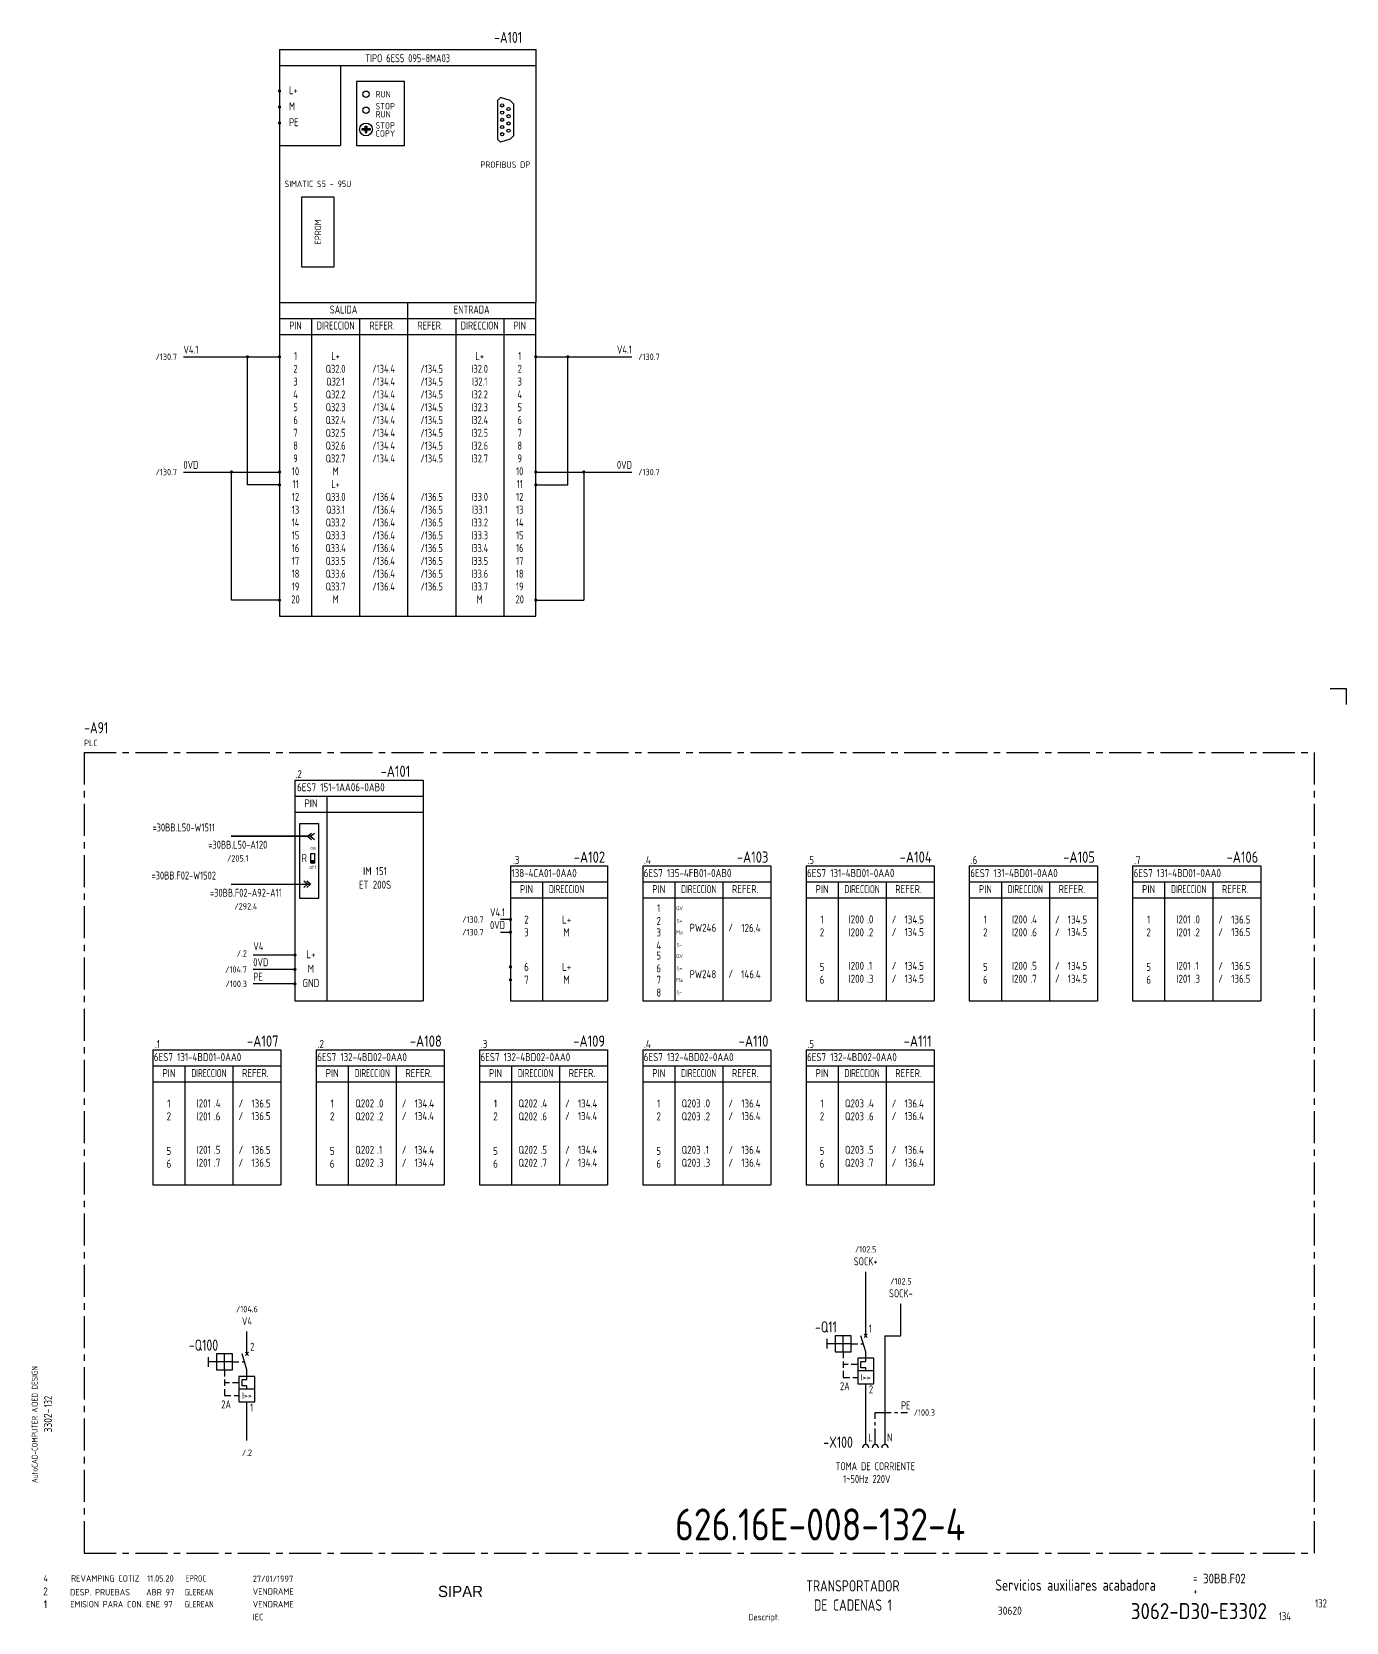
# Model space of a CAD drawing. Extents: x 10 to 893, y 5 to 502.
# Drawn here: x 482.6 to 893, y 5.4 to 502.1 of the extents above; entities that cross this region are included whole.
import ezdxf
from ezdxf.enums import TextEntityAlignment as Align

# ---------------------------------------------------------------- set-up
doc = ezdxf.new("R2010")
doc.units = 0
doc.header["$LTSCALE"] = 8
doc.header["$MEASUREMENT"] = 0
for name, pattern in [('CENTER', [2, 1.25, -0.25, 0.25, -0.25]), ('CENTER12', [1, 0.625, -0.125, 0.125, -0.125]), ('HIDDEN', [0.375, 0.25, -0.125])]:
    doc.linetypes.add(name, pattern=pattern)
doc.layers.get('0').update_dxf_attribs({"linetype": 'CONTINUOUS'})
doc.layers.add('CART', color=7, linetype='CONTINUOUS')
doc.styles.add('DIN', font='DIN', dxfattribs={"width": 0.85})
doc.styles.add('UNIV', font='UNIV')

# ---------------------------------------------------------------- blocks, each defined once
blk = doc.blocks.new('WB-FG100')
at = {"layer": 'CART', "color": 1}
for p, q in [((415, 297), (420, 297)), ((420, 297), (420, 292))]:
    blk.add_line(p, q, dxfattribs=at)
at = {"layer": 'CART', "color": 1, "style": 'DIN', "width": 0.8}
blk.add_text('AutoCAD-COMPUTER AIDED DESIGN', height=1.8, rotation=90, dxfattribs=at).set_placement((11.47, 48.84))
at = {"layer": 'CART', "color": 3, "style": 'DIN', "width": 0.8}
for s, p in [('=', (372.24, 17.91)), ('+', (372.24, 13.87))]:
    blk.add_text(s, height=2.5, dxfattribs=at).set_placement(p)
at = {"layer": 'CART', "color": 7, "style": 'DIN', "width": 0.9}
blk.add_attdef('FILE', text='', height=2.5, rotation=90, dxfattribs=at).set_placement((15.95, 68.38), align=Align.CENTER)
for tag, p in [('MOD-3', (13.92, 19)), ('MOD-2', (13.92, 15)), ('MOD-1', (13.92, 11)), ('NR.COMMESSA', (315, 9))]:
    blk.add_attdef(tag, text='', height=2.5, dxfattribs=at).set_placement(p, align=Align.MIDDLE)
at = {"layer": 'CART', "color": 7, "style": 'DIN'}
for tag, width, p in [('REV-3', 0.9, (21.66, 19)), ('DATA-3', 0.9, (45.37, 19)), ('NOME-3', 0.9, (57.37, 19)), ('REV-2', 0.9, (21.66, 15)), ('DATA-2', 0.9, (45.37, 15)), ('NOME-2', 0.9, (57.37, 15)), ('REV-1', 0.9, (21.66, 11)), ('DATA-1', 0.9, (45.37, 11)), ('NOME-1', 0.7, (57.37, 11))]:
    blk.add_attdef(tag, text='', height=2, dxfattribs=dict(at, width=width)).set_placement(p, align=Align.MIDDLE_LEFT)
at = {"layer": 'CART', "color": 7, "style": 'DIN', "width": 0.9}
for tag, p, height in [('DATA', (78.64, 17.94), 2), ('ESECUTORE', (78.64, 13.97), 2), ('CONTROLLORE', (78.64, 9.99), 2), ('NORMA', (78.64, 6.01), 2), ('SEGUE', (398.93, 5.65), 2.8)]:
    blk.add_attdef(tag, p, '', height=height, dxfattribs=at)
at = {"layer": 'CART', "color": 2, "style": 'DIN', "width": 0.9}
for tag, p in [('TITOLO-1/3', (266.5, 18.23)), ('TITOLO-2/3', (266.5, 13.18)), ('TITOLO-1/2', (266.5, 15.73)), ('TITOLO-2/2', (266.5, 10.68)), ('TITOLO-3/3', (266.5, 8.13))]:
    blk.add_attdef(tag, text='', height=3.5, dxfattribs=at).set_placement(p, align=Align.MIDDLE)
at = {"layer": 'CART', "color": 3, "style": 'DIN', "width": 0.9}
blk.add_attdef('ASSIEME', text='', height=3.5, dxfattribs=at).set_placement((334, 17), align=Align.MIDDLE)
at = {"layer": 'CART', "color": 3, "style": 'DIN', "width": 0.85}
for tag, p in [('=', (375.33, 16.63)), ('+', (375.33, 12.76))]:
    blk.add_attdef(tag, text='', height=3, dxfattribs=at).set_placement(p, align=Align.BOTTOM_LEFT)
at = {"layer": 'CART', "color": 2, "style": 'DIN', "width": 0.9}
blk.add_attdef('DISEGNO', text='', height=5, dxfattribs=at).set_placement((395.27, 6.35), align=Align.RIGHT)
at = {"layer": 'CART', "color": 3, "style": 'DIN', "width": 0.9}
blk.add_attdef('FOGLIO', text='', height=2.8, dxfattribs=at).set_placement((414.2, 9.56), align=Align.RIGHT)
at = {"layer": 'CART', "color": 1, "style": 'DIN', "width": 0.9}
blk.add_attdef('TIPOLOGIA', (233.37, 6), '', height=2, dxfattribs=at)

msp = doc.modelspace()

# ---------------------------------------------------------------- hatches: boundary and pattern name
at = {"linetype": 'Continuous'}
h = msp.add_hatch(dxfattribs=at)
h.set_pattern_fill('ANSI31', color=256)
h.set_pattern_definition([(45, (436.37727, 26.81827), (-0.08838835, 0.08838835), [])])
h.paths.add_polyline_path([(569.75, 243.24), (569.75, 242.44), (570.84, 242.44), (570.84, 243.24)])

# ---------------------------------------------------------------- linework, layer by layer
at = {"color": 3}
for p, q in [((559.95, 496.61), (639.95, 496.61)), ((559.95, 496.61), (559.95, 417.61)), ((639.95, 496.61), (639.95, 417.61)), ((559.95, 491.61), (639.95, 491.61)), ((578.95, 491.61), (578.95, 466.61)), ((559.95, 466.61), (578.95, 466.61)), ((559.95, 417.61), (559.95, 319.61)), ((559.95, 417.61), (639.95, 417.61)), ((599.95, 417.61), (599.95, 319.61)), ((639.95, 319.61), (639.95, 417.61)), ((559.95, 412.61), (639.95, 412.61)), ((569.95, 412.61), (569.95, 319.61)), ((584.95, 412.61), (584.95, 319.61)), ((614.95, 412.61), (614.95, 319.61)), ((629.95, 412.61), (629.95, 319.61)), ((559.95, 407.61), (639.95, 407.61)), ((559.95, 319.61), (639.95, 319.61)), ((564.76, 268.41), (564.76, 199.47)), ((564.76, 268.41), (604.76, 268.41)), ((604.76, 268.41), (604.76, 199.47)), ((564.76, 263.41), (604.76, 263.41)), ((574.76, 263.41), (574.76, 199.47)), ((564.76, 258.41), (604.76, 258.41)), ((632.05, 241.61), (632.05, 199.47)), ((632.05, 241.61), (662.37, 241.61)), ((662.37, 241.61), (662.37, 199.47)), ((673.34, 241.61), (673.34, 199.47)), ((673.34, 241.61), (713.34, 241.61)), ((713.34, 241.61), (713.34, 199.47)), ((724.32, 241.61), (724.32, 199.47)), ((724.32, 241.61), (764.32, 241.61)), ((764.32, 241.61), (764.32, 199.47)), ((775.3, 241.61), (775.3, 199.47)), ((775.3, 241.61), (815.3, 241.61)), ((815.3, 241.61), (815.3, 199.47)), ((826.28, 241.61), (826.28, 199.47)), ((826.28, 241.61), (866.28, 241.61)), ((866.28, 241.61), (866.28, 199.47)), ((632.05, 236.61), (662.37, 236.61)), ((642.05, 236.61), (642.05, 199.47)), ((673.34, 236.61), (713.34, 236.61)), ((683.34, 236.61), (683.34, 199.47)), ((698.34, 236.61), (698.34, 199.47)), ((724.32, 236.61), (764.32, 236.61)), ((734.32, 236.61), (734.32, 199.47)), ((749.32, 236.61), (749.32, 199.47)), ((775.3, 236.61), (815.3, 236.61)), ((785.3, 236.61), (785.3, 199.47)), ((800.3, 236.61), (800.3, 199.47)), ((826.28, 236.61), (866.28, 236.61)), ((836.28, 236.61), (836.28, 199.47)), ((851.28, 236.61), (851.28, 199.47)), ((632.05, 231.61), (662.37, 231.61)), ((673.34, 231.61), (713.34, 231.61)), ((724.32, 231.61), (764.32, 231.61)), ((775.3, 231.61), (815.3, 231.61)), ((826.28, 231.61), (866.28, 231.61)), ((564.76, 199.47), (604.76, 199.47)), ((632.05, 199.47), (662.37, 199.47)), ((673.34, 199.47), (713.34, 199.47)), ((724.32, 199.47), (764.32, 199.47)), ((775.3, 199.47), (815.3, 199.47)), ((826.28, 199.47), (866.28, 199.47)), ((520.41, 184.14), (520.41, 142.01)), ((520.41, 184.14), (560.41, 184.14)), ((560.41, 184.14), (560.41, 142.01)), ((571.39, 184.14), (571.39, 142.01)), ((571.39, 184.14), (611.39, 184.14)), ((611.39, 184.14), (611.39, 142.01)), ((622.37, 184.14), (662.37, 184.14)), ((622.37, 184.14), (622.37, 142.01)), ((662.37, 184.14), (662.37, 142.01)), ((673.34, 184.14), (713.34, 184.14)), ((673.34, 184.14), (673.34, 142.01)), ((713.34, 184.14), (713.34, 142.01)), ((724.32, 184.14), (764.32, 184.14)), ((724.32, 184.14), (724.32, 142.01)), ((764.32, 184.14), (764.32, 142.01)), ((520.41, 179.14), (560.41, 179.14)), ((530.41, 179.14), (530.41, 142.01)), ((545.41, 179.14), (545.41, 142.01)), ((571.39, 179.14), (611.39, 179.14)), ((581.39, 179.14), (581.39, 142.01)), ((596.39, 179.14), (596.39, 142.01)), ((622.37, 179.14), (662.37, 179.14)), ((632.37, 179.14), (632.37, 142.01)), ((647.37, 179.14), (647.37, 142.01)), ((673.34, 179.14), (713.34, 179.14)), ((683.34, 179.14), (683.34, 142.01)), ((698.34, 179.14), (698.34, 142.01)), ((724.32, 179.14), (764.32, 179.14)), ((734.32, 179.14), (734.32, 142.01)), ((749.32, 179.14), (749.32, 142.01)), ((520.41, 174.14), (560.41, 174.14)), ((571.39, 174.14), (611.39, 174.14)), ((622.37, 174.14), (662.37, 174.14)), ((673.34, 174.14), (713.34, 174.14)), ((724.32, 174.14), (764.32, 174.14)), ((520.41, 142.01), (560.41, 142.01)), ((571.39, 142.01), (611.39, 142.01)), ((622.37, 142.01), (662.37, 142.01)), ((673.34, 142.01), (713.34, 142.01)), ((724.32, 142.01), (764.32, 142.01))]:
    msp.add_line(p, q, dxfattribs=at)
for p, q in [((598.95, 486.61), (583.95, 486.61)), ((583.95, 486.61), (583.95, 466.61)), ((598.95, 466.61), (598.95, 486.61)), ((585.7, 471.86), (588.2, 471.86)), ((585.7, 471.36), (585.7, 471.86)), ((588.2, 471.36), (585.7, 471.36)), ((587.2, 471.36), (586.7, 471.36)), ((586.7, 471.36), (586.7, 470.61)), ((586.7, 470.61), (587.2, 470.61)), ((587.2, 470.61), (587.2, 471.36)), ((588.2, 471.86), (588.2, 471.36)), ((583.95, 466.61), (598.95, 466.61)), ((566.95, 428.61), (566.95, 450.61)), ((566.95, 450.61), (576.95, 450.61)), ((576.95, 450.61), (576.95, 428.61)), ((576.95, 428.61), (566.95, 428.61)), ((529.95, 400.61), (559.95, 400.61)), ((549.95, 360.61), (549.95, 400.61)), ((639.95, 400.61), (669.95, 400.61)), ((649.95, 360.61), (649.95, 400.61)), ((529.95, 364.61), (559.95, 364.61)), ((544.95, 324.61), (544.95, 364.61)), ((639.95, 364.61), (669.95, 364.61)), ((654.95, 364.61), (654.95, 324.61)), ((559.95, 360.61), (549.95, 360.61)), ((639.95, 360.61), (649.95, 360.61)), ((559.95, 324.61), (544.95, 324.61)), ((639.95, 324.61), (654.95, 324.61)), ((632.05, 224.88), (628.93, 224.88)), ((628.93, 220.88), (632.05, 220.88)), ((564.76, 213.76), (551.76, 213.76)), ((564.76, 209.26), (551.76, 209.26)), ((564.76, 204.76), (551.76, 204.76)), ((742.95, 94.86), (742.95, 114.86)), ((753.95, 94.86), (753.95, 104.86)), ((549.79, 89.18), (549.79, 96.18)), ((733.45, 94.86), (733.45, 89.86)), ((738.45, 94.86), (733.45, 94.86)), ((735.95, 89.86), (735.95, 94.86)), ((738.45, 89.86), (738.45, 94.86)), ((742.95, 89.86), (741.45, 94.86)), ((742.45, 94.36), (743.45, 95.36)), ((742.45, 95.36), (743.45, 94.36)), ((748.95, 94.86), (748.95, 60.86)), ((748.95, 94.86), (753.95, 94.86)), ((549.29, 88.68), (550.29, 89.68)), ((549.29, 89.68), (550.29, 88.68)), ((730.95, 90.86), (730.95, 93.86)), ((738.45, 92.36), (730.95, 92.36)), ((733.45, 89.86), (738.45, 89.86)), ((742.95, 86.86), (742.95, 89.86)), ((537.79, 85.18), (537.79, 88.18)), ((545.29, 86.68), (537.79, 86.68)), ((545.29, 89.18), (540.29, 89.18)), ((540.29, 89.18), (540.29, 84.18)), ((542.79, 84.18), (542.79, 89.18)), ((545.29, 84.18), (545.29, 89.18)), ((549.79, 84.18), (548.29, 89.18)), ((740.45, 87.86), (740.45, 79.86)), ((745.45, 87.86), (740.45, 87.86)), ((741.45, 86.86), (742.95, 86.86)), ((741.45, 84.86), (741.45, 86.86)), ((742.95, 84.86), (741.45, 84.86)), ((742.95, 83.86), (742.95, 84.86)), ((745.45, 79.86), (745.45, 87.86)), ((540.29, 84.18), (545.29, 84.18)), ((547.29, 82.18), (547.29, 74.18)), ((552.29, 82.18), (547.29, 82.18)), ((548.29, 79.18), (548.29, 81.18)), ((548.29, 81.18), (549.79, 81.18)), ((549.79, 81.18), (549.79, 84.18)), ((552.29, 74.18), (552.29, 82.18)), ((745.45, 83.86), (740.45, 83.86)), ((740.45, 79.86), (745.45, 79.86)), ((742.95, 60.86), (742.95, 79.86)), ((552.29, 78.18), (547.29, 78.18)), ((549.79, 79.18), (548.29, 79.18)), ((549.79, 78.18), (549.79, 79.18)), ((547.29, 74.18), (552.29, 74.18)), ((549.79, 62.18), (549.79, 74.18))]:
    msp.add_line(p, q)
at = {"color": 2}
for p, q in [((627.95, 480.61), (628.95, 481.61)), ((627.95, 480.61), (627.95, 468.61)), ((631.95, 480.61), (628.95, 481.61)), ((632.95, 479.61), (631.95, 480.61)), ((632.95, 479.61), (632.95, 469.61)), ((627.95, 468.61), (628.95, 467.61)), ((631.95, 468.61), (628.95, 467.61)), ((632.95, 469.61), (631.95, 468.61))]:
    msp.add_line(p, q, dxfattribs=at)
at = {"color": 3, "linetype": 'CENTER'}
for p, q in [((498.95, 277), (882.95, 277)), ((498.95, 277), (498.95, 27)), ((882.95, 277), (882.95, 27)), ((498.95, 27), (882.95, 27))]:
    msp.add_line(p, q, dxfattribs=at)
at = {"linetype": 'Continuous'}
for p, q in [((568.73, 250.85), (569.95, 251.81)), ((568.73, 250.85), (569.95, 249.88)), ((569.65, 250.85), (568.73, 250.85)), ((569.65, 250.85), (570.86, 251.81)), ((569.65, 250.85), (570.86, 249.88)), ((569.75, 242.44), (569.75, 245.44)), ((569.75, 245.44), (570.84, 245.44)), ((570.84, 245.44), (570.84, 242.44)), ((570.84, 242.44), (569.75, 242.44)), ((568.73, 235.85), (567.51, 236.81)), ((568.73, 235.85), (567.51, 234.88)), ((569.65, 235.85), (568.43, 236.81)), ((569.65, 235.85), (568.43, 234.88)), ((568.73, 235.85), (569.65, 235.85))]:
    msp.add_line(p, q, dxfattribs=at)
at = {"linetype": 'HIDDEN'}
for p, q in [((735.95, 89.86), (735.95, 81.86)), ((738.45, 92.36), (742.2, 92.36)), ((545.29, 86.68), (549.04, 86.68)), ((740.45, 85.86), (735.95, 85.86)), ((542.79, 84.18), (542.79, 76.18)), ((547.29, 80.18), (542.79, 80.18)), ((735.95, 81.86), (740.45, 81.86)), ((542.79, 76.18), (547.29, 76.18))]:
    msp.add_line(p, q, dxfattribs=at)
at = {"linetype": 'CENTER12'}
for p, q in [((745.95, 60.86), (745.95, 70.86)), ((745.95, 70.86), (755.95, 70.86))]:
    msp.add_line(p, q, dxfattribs=at)
at = {"linetype": 'Continuous', "const_width": 0.5}
for points in [[(559.7, 483.61, 1), (560.2, 483.61, 1)], [(559.7, 478.61, 1), (560.2, 478.61, 1)], [(559.7, 473.61, 1), (560.2, 473.61, 1)], [(559.7, 400.61, 1), (560.2, 400.61, 1)], [(639.7, 400.61, 1), (640.2, 400.61, 1)], [(559.7, 364.61, 1), (560.2, 364.61, 1)], [(559.7, 360.61, 1), (560.2, 360.61, 1)], [(559.7, 324.61, 1), (560.2, 324.61, 1)], [(639.7, 324.61, 1), (640.2, 324.61, 1)], [(631.8, 224.88, 1), (632.3, 224.88, 1)], [(631.8, 220.88, 1), (632.3, 220.88, 1)], [(564.51, 213.76, 1), (565.01, 213.76, 1)], [(564.51, 209.26, 1), (565.01, 209.26, 1)], [(631.8, 210.04, 1), (632.3, 210.04, 1)], [(564.51, 204.76, 1), (565.01, 204.76, 1)], [(631.8, 206.04, 1), (632.3, 206.04, 1)]]:
    msp.add_lwpolyline(points, format="xyb", close=True, dxfattribs=at)
msp.add_lwpolyline([(586.7, 471.86), (586.7, 472.61), (587.2, 472.61), (587.2, 471.86), (586.7, 471.86)])
at = {"const_width": 0.5}
for points in [[(549.7, 400.61, 1), (550.2, 400.61, 1)], [(649.7, 400.61, 1), (650.2, 400.61, 1)], [(544.7, 364.61, 1), (545.2, 364.61, 1)], [(639.7, 364.61, 1), (640.2, 364.61, 1)], [(654.7, 364.61, 1), (655.2, 364.61, 1)], [(639.7, 360.61, 1), (640.2, 360.61, 1)]]:
    msp.add_lwpolyline(points, format="xyb", close=True, dxfattribs=at)
at = {"linetype": 'Continuous'}
for points in [[(566.28, 254.88), (572.1, 254.88), (572.1, 231.44), (566.28, 231.44)], [(569.75, 243.24), (570.84, 243.24), (570.84, 242.44), (569.75, 242.44)]]:
    msp.add_lwpolyline(points, close=True, dxfattribs=at)
at = {"const_width": 0.5}
for points in [[(569.19, 250.85), (544.77, 250.85)], [(568.73, 235.85), (544.77, 235.85)]]:
    msp.add_lwpolyline(points, dxfattribs=at)
for centre, radius in [((586.95, 482.61), 1), ((586.95, 477.61), 1), ((629.45, 479.11), 0.5), ((629.45, 476.86), 0.5), ((631.45, 477.98), 0.5), ((586.95, 471.61), 2), ((629.45, 474.61), 0.5), ((629.45, 472.36), 0.5), ((631.45, 475.73), 0.5), ((631.45, 473.48), 0.5), ((629.45, 470.11), 0.5), ((631.45, 471.23), 0.5)]:
    msp.add_circle(centre, radius)
for centre in [(742.95, 59.86), (745.95, 59.86), (748.95, 59.86)]:
    msp.add_arc(centre, 1, 0, 180)
for points in [[(586.7, 471.86), (587.2, 471.86), (586.7, 472.61), (587.2, 472.61)], [(586.7, 471.36), (587.2, 471.36), (586.7, 470.61), (587.2, 470.61)]]:
    msp.add_solid(points)

# ---------------------------------------------------------------- block references
at = {"layer": 'CART'}
ref = msp.add_blockref('WB-FG100', (472.95, 0), dxfattribs=at)
ref.add_attrib('TIPOLOGIA', 'Descript.', (706.32, 6), dxfattribs={"color": 1, "height": 2, "style": 'DIN', "width": 0.9})
ref.add_attrib('ASSIEME', 'Servicios auxiliares acabadora', dxfattribs={"color": 3, "height": 3.5, "style": 'DIN', "width": 0.8}).set_placement((808.45, 17), align=Align.MIDDLE)
ref.add_attrib('=', '30BB.F02', dxfattribs={"color": 3, "height": 3, "style": 'DIN', "width": 0.85}).set_placement((848.29, 16.63), align=Align.BOTTOM_LEFT)
ref.add_attrib('NR.COMMESSA', '30620', dxfattribs={"color": 7, "height": 2.5, "style": 'DIN', "width": 0.9}).set_placement((787.95, 9), align=Align.MIDDLE)
ref.add_attrib('DISEGNO', '3062-D30-E3302', dxfattribs={"color": 2, "height": 5, "style": 'DIN', "width": 0.9}).set_placement((868.22, 6.35), align=Align.RIGHT)
ref.add_attrib('DATA', '27/01/1997', (551.59, 17.94), dxfattribs={"color": 7, "height": 2, "style": 'DIN', "width": 0.85})
ref.add_attrib('ESECUTORE', 'VENDRAME', (551.59, 13.97), dxfattribs={"color": 7, "height": 2, "style": 'DIN', "width": 0.85})
ref.add_attrib('CONTROLLORE', 'VENDRAME', (551.59, 9.99), dxfattribs={"color": 7, "height": 2, "style": 'DIN', "width": 0.85})
ref.add_attrib('NORMA', 'IEC', (551.59, 6.01), dxfattribs={"color": 7, "height": 2, "style": 'DIN', "width": 0.85})
ref.add_attrib('MOD-1', '1', dxfattribs={"color": 7, "height": 2.5, "style": 'DIN', "width": 0.9}).set_placement((486.88, 11), align=Align.MIDDLE)
ref.add_attrib('REV-1', 'EMISION PARA CON.', dxfattribs={"color": 7, "height": 2, "style": 'DIN', "width": 0.8}).set_placement((494.61, 11), align=Align.MIDDLE_LEFT)
ref.add_attrib('DATA-1', 'ENE 97', dxfattribs={"color": 7, "height": 2, "style": 'DIN', "width": 0.85}).set_placement((518.32, 11), align=Align.MIDDLE_LEFT)
ref.add_attrib('NOME-1', 'GLEREAN', dxfattribs={"color": 7, "height": 2, "style": 'DIN', "width": 0.7}).set_placement((530.32, 11), align=Align.MIDDLE_LEFT)
ref.add_attrib('MOD-2', '2', dxfattribs={"color": 7, "height": 2.5, "style": 'DIN', "width": 0.9}).set_placement((486.88, 15), align=Align.MIDDLE)
ref.add_attrib('FILE', '3302-', dxfattribs={"color": 7, "height": 2.5, "rotation": 90, "style": 'DIN', "width": 0.9}).set_placement((488.9, 68.38), align=Align.CENTER)

# ---------------------------------------------------------------- texts
at = {"color": 3, "style": 'DIN', "width": 0.8}
for s, p in [('-A101', (626.95, 498.61)), ('-A91', (498.95, 283))]:
    msp.add_text(s, height=3.5, dxfattribs=at).set_placement(p)
at = {"style": 'DIN'}
for s, height, width, p in [('TIPO 6ES5 095-8MA03', 2.5, 0.8, (599.95, 492.61)), ('PROFIBUS DP', 2, 0.8, (630.45, 459.61)), ('SIMATIC S5 - 95U', 2, 0.8, (571.95, 453.61)), ('SALIDA', 2.5, 0.8, (579.95, 414.11)), ('ENTRADA', 2.5, 0.8, (619.95, 414.11)), ('PIN', 2.5, 0.8, (564.95, 409.11)), ('DIRECCION', 2.5, 0.8, (577.45, 409.11)), ('REFER.', 2.5, 0.8, (591.95, 409.11)), ('REFER.', 2.5, 0.8, (606.95, 409.11)), ('DIRECCION', 2.5, 0.8, (622.45, 409.11)), ('PIN', 2.5, 0.8, (634.95, 409.11)), ('2', 2.5, 0.8, (564.95, 395.61)), ('1', 2.5, 0.8, (564.95, 399.61)), ('Q32.0', 2.5, 0.8, (577.45, 395.61)), ('L+', 2.5, 0.8, (577.45, 399.61)), ('/134.4', 2.5, 0.8, (592.45, 395.61)), ('/134.5', 2.5, 0.8, (607.45, 395.61)), ('I32.0', 2.5, 0.8, (622.45, 395.61)), ('L+', 2.5, 0.8, (622.45, 399.61)), ('2', 2.5, 0.8, (634.95, 395.61)), ('1', 2.5, 0.8, (634.95, 399.61)), ('3', 2.5, 0.8, (564.95, 391.61)), ('Q32.1', 2.5, 0.8, (577.45, 391.61)), ('/134.4', 2.5, 0.8, (592.45, 391.61)), ('/134.5', 2.5, 0.8, (607.45, 391.61)), ('I32.1', 2.5, 0.8, (622.45, 391.61)), ('3', 2.5, 0.8, (634.95, 391.61)), ('4', 2.5, 0.8, (564.95, 387.61)), ('Q32.2', 2.5, 0.8, (577.45, 387.61)), ('/134.4', 2.5, 0.8, (592.45, 387.61)), ('/134.5', 2.5, 0.8, (607.45, 387.61)), ('I32.2', 2.5, 0.8, (622.45, 387.61)), ('4', 2.5, 0.8, (634.95, 387.61)), ('5', 2.5, 0.8, (564.95, 383.61)), ('Q32.3', 2.5, 0.8, (577.45, 383.61)), ('/134.4', 2.5, 0.8, (592.45, 383.61)), ('/134.5', 2.5, 0.8, (607.45, 383.61)), ('I32.3', 2.5, 0.8, (622.45, 383.61)), ('5', 2.5, 0.8, (634.95, 383.61)), ('7', 2.5, 0.8, (564.95, 375.61)), ('6', 2.5, 0.8, (564.95, 379.61)), ('Q32.4', 2.5, 0.8, (577.45, 379.61)), ('Q32.5', 2.5, 0.8, (577.45, 375.61)), ('/134.4', 2.5, 0.8, (592.45, 379.61)), ('/134.4', 2.5, 0.8, (592.45, 375.61)), ('/134.5', 2.5, 0.8, (607.45, 379.61)), ('/134.5', 2.5, 0.8, (607.45, 375.61)), ('I32.4', 2.5, 0.8, (622.45, 379.61)), ('I32.5', 2.5, 0.8, (622.45, 375.61)), ('7', 2.5, 0.8, (634.95, 375.61)), ('6', 2.5, 0.8, (634.95, 379.61)), ('8', 2.5, 0.8, (564.95, 371.61)), ('Q32.6', 2.5, 0.8, (577.45, 371.61)), ('/134.4', 2.5, 0.8, (592.45, 371.61)), ('/134.5', 2.5, 0.8, (607.45, 371.61)), ('I32.6', 2.5, 0.8, (622.45, 371.61)), ('8', 2.5, 0.8, (634.95, 371.61)), ('9', 2.5, 0.8, (564.95, 367.61)), ('Q32.7', 2.5, 0.8, (577.45, 367.61)), ('/134.4', 2.5, 0.8, (592.45, 367.61)), ('/134.5', 2.5, 0.8, (607.45, 367.61)), ('I32.7', 2.5, 0.8, (622.45, 367.61)), ('9', 2.5, 0.8, (634.95, 367.61)), ('10', 2.5, 0.8, (564.95, 363.61)), ('M', 2.5, 0.8, (577.45, 363.61)), ('10', 2.5, 0.8, (634.95, 363.61)), ('12', 2.5, 0.8, (564.95, 355.61)), ('11', 2.5, 0.8, (564.95, 359.61)), ('Q33.0', 2.5, 0.8, (577.45, 355.61)), ('L+', 2.5, 0.8, (577.45, 359.61)), ('/136.4', 2.5, 0.8, (592.45, 355.61)), ('/136.5', 2.5, 0.8, (607.45, 355.61)), ('I33.0', 2.5, 0.8, (622.45, 355.61)), ('12', 2.5, 0.8, (634.95, 355.61)), ('11', 2.5, 0.8, (634.95, 359.61)), ('13', 2.5, 0.8, (564.95, 351.61)), ('Q33.1', 2.5, 0.8, (577.45, 351.61)), ('/136.4', 2.5, 0.8, (592.45, 351.61)), ('/136.5', 2.5, 0.8, (607.45, 351.61)), ('I33.1', 2.5, 0.8, (622.45, 351.61)), ('13', 2.5, 0.8, (634.95, 351.61)), ('14', 2.5, 0.8, (564.95, 347.61)), ('Q33.2', 2.5, 0.8, (577.45, 347.61)), ('/136.4', 2.5, 0.8, (592.45, 347.61)), ('/136.5', 2.5, 0.8, (607.45, 347.61)), ('I33.2', 2.5, 0.8, (622.45, 347.61)), ('14', 2.5, 0.8, (634.95, 347.61)), ('15', 2.5, 0.8, (564.95, 343.61)), ('Q33.3', 2.5, 0.8, (577.45, 343.61)), ('/136.4', 2.5, 0.8, (592.45, 343.61)), ('/136.5', 2.5, 0.8, (607.45, 343.61)), ('I33.3', 2.5, 0.8, (622.45, 343.61)), ('15', 2.5, 0.8, (634.95, 343.61)), ('16', 2.5, 0.8, (564.95, 339.61)), ('17', 2.5, 0.8, (564.95, 335.61)), ('Q33.4', 2.5, 0.8, (577.45, 339.61)), ('Q33.5', 2.5, 0.8, (577.45, 335.61)), ('/136.4', 2.5, 0.8, (592.45, 339.61)), ('/136.4', 2.5, 0.8, (592.45, 335.61)), ('/136.5', 2.5, 0.8, (607.45, 339.61)), ('/136.5', 2.5, 0.8, (607.45, 335.61)), ('I33.4', 2.5, 0.8, (622.45, 339.61)), ('I33.5', 2.5, 0.8, (622.45, 335.61)), ('16', 2.5, 0.8, (634.95, 339.61)), ('17', 2.5, 0.8, (634.95, 335.61)), ('18', 2.5, 0.8, (564.95, 331.61)), ('Q33.6', 2.5, 0.8, (577.45, 331.61)), ('/136.4', 2.5, 0.8, (592.45, 331.61)), ('/136.5', 2.5, 0.8, (607.45, 331.61)), ('I33.6', 2.5, 0.8, (622.45, 331.61)), ('18', 2.5, 0.8, (634.95, 331.61)), ('19', 2.5, 0.8, (564.95, 327.61)), ('Q33.7', 2.5, 0.8, (577.45, 327.61)), ('/136.4', 2.5, 0.8, (592.45, 327.61)), ('/136.5', 2.5, 0.8, (607.45, 327.61)), ('I33.7', 2.5, 0.8, (622.45, 327.61)), ('19', 2.5, 0.8, (634.95, 327.61)), ('20', 2.5, 0.8, (564.95, 323.61)), ('M', 2.5, 0.8, (577.45, 323.61)), ('M', 2.5, 0.8, (622.45, 323.61)), ('20', 2.5, 0.8, (634.95, 323.61)), ('.2', 2.5, 0.85, (565.91, 269.01)), ('PIN', 2.5, 0.85, (569.76, 259.91)), ('=30BB.L50-W1511', 2.5, 0.8, (530.05, 252.35)), ('=30BB.L50-A120', 2.5, 0.8, (546.92, 246.96)), ('/205.1', 2, 0.8, (546.92, 242.96)), ('R', 2.5, 0.8, (567.69, 242.84)), ('on', 1.2, 0.8, (570.39, 246.59)), ('.3', 2.5, 0.85, (633.84, 242.21)), ('.4', 2.5, 0.85, (674.8, 242.21)), ('.5', 2.5, 0.85, (725.77, 242.21)), ('.6', 2.5, 0.85, (776.75, 242.21)), ('.7', 2.5, 0.85, (827.73, 242.21)), ('=30BB.F02-W1502', 2.5, 0.8, (530.05, 237.35)), ('off', 1.2, 0.8, (570.39, 240.62)), ('IM 151', 2.5, 0.85, (589.76, 238.73)), ('=30BB.F02-A92-A11', 2.5, 0.8, (549.44, 231.96)), ('ET 200S', 2.5, 0.85, (589.76, 234.47)), ('PIN', 2.5, 0.85, (637.05, 233.11)), ('PIN', 2.5, 0.85, (678.34, 233.11)), ('REFER.', 2.5, 0.85, (705.34, 233.11)), ('PIN', 2.5, 0.85, (729.32, 233.11)), ('REFER.', 2.5, 0.85, (756.32, 233.11)), ('PIN', 2.5, 0.85, (780.3, 233.11)), ('REFER.', 2.5, 0.85, (807.3, 233.11)), ('PIN', 2.5, 0.85, (831.28, 233.11)), ('REFER.', 2.5, 0.85, (858.28, 233.11)), ('/292.4', 2, 0.8, (549.44, 227.96)), ('1', 2.5, 0.85, (678.34, 227.15)), ('QV', 1.2, 0.85, (684.82, 227.76)), ('2', 2.5, 0.85, (637.05, 223.61)), ('L+', 2.5, 0.85, (649.55, 223.61)), ('2', 2.5, 0.85, (678.34, 223.15)), ('S+', 1.2, 0.85, (684.82, 223.83)), ('/', 2.5, 0.85, (700.81, 221.11)), ('1', 2.5, 0.85, (729.32, 223.61)), ('/', 2.5, 0.85, (751.79, 223.6)), ('134.5', 2.5, 0.85, (758.1, 223.6)), ('1', 2.5, 0.85, (780.3, 223.61)), ('/', 2.5, 0.85, (802.76, 223.6)), ('134.5', 2.5, 0.85, (809.07, 223.6)), ('1', 2.5, 0.85, (831.28, 223.61)), ('/', 2.5, 0.85, (853.74, 223.6)), ('136.5', 2.5, 0.85, (860.05, 223.6)), ('3', 2.5, 0.85, (637.05, 219.61)), ('M', 2.5, 0.85, (649.55, 219.61)), ('3', 2.5, 0.85, (678.34, 219.57)), ('Ma', 1.2, 0.85, (684.82, 220.26)), ('126.4', 2.5, 0.85, (707.12, 220.98)), ('2', 2.5, 0.85, (729.32, 219.61)), ('/', 2.5, 0.85, (751.79, 219.67)), ('134.5', 2.5, 0.85, (758.1, 219.67)), ('2', 2.5, 0.85, (780.3, 219.61)), ('/', 2.5, 0.85, (802.76, 219.67)), ('134.5', 2.5, 0.85, (809.07, 219.67)), ('2', 2.5, 0.85, (831.28, 219.61)), ('/', 2.5, 0.85, (853.74, 219.67)), ('136.5', 2.5, 0.85, (860.05, 219.67)), ('L+', 2.5, 0.85, (569.76, 212.76)), ('4', 2.5, 0.85, (678.34, 215.57)), ('5', 2.5, 0.85, (678.34, 212.35)), ('QV', 1.2, 0.85, (684.82, 212.88)), ('S-', 1.2, 0.85, (684.82, 216.33)), ('M', 2.5, 0.85, (569.76, 208.26)), ('6', 2.5, 0.85, (637.05, 208.81)), ('L+', 2.5, 0.85, (649.55, 208.81)), ('6', 2.5, 0.85, (678.34, 208.35)), ('S+', 1.2, 0.85, (684.82, 208.95)), ('/', 2.5, 0.85, (700.81, 206.65)), ('146.4', 2.5, 0.85, (707.12, 206.51)), ('5', 2.5, 0.85, (729.32, 208.81)), ('/', 2.5, 0.85, (751.79, 209.13)), ('134.5', 2.5, 0.85, (758.1, 209.13)), ('5', 2.5, 0.85, (780.3, 208.81)), ('/', 2.5, 0.85, (802.76, 209.13)), ('134.5', 2.5, 0.85, (809.07, 209.13)), ('5', 2.5, 0.85, (831.28, 208.81)), ('/', 2.5, 0.85, (853.74, 209.13)), ('136.5', 2.5, 0.85, (860.05, 209.13)), ('GND', 2.5, 0.85, (569.76, 203.76)), ('7', 2.5, 0.85, (637.05, 204.81)), ('M', 2.5, 0.85, (649.55, 204.81)), ('7', 2.5, 0.85, (678.34, 204.78)), ('Ma', 1.2, 0.85, (684.82, 205.38)), ('6', 2.5, 0.85, (729.32, 204.81)), ('/', 2.5, 0.85, (751.79, 205.11)), ('134.5', 2.5, 0.85, (758.1, 205.11)), ('6', 2.5, 0.85, (780.3, 204.81)), ('/', 2.5, 0.85, (802.76, 205.11)), ('134.5', 2.5, 0.85, (809.07, 205.11)), ('6', 2.5, 0.85, (831.28, 204.81)), ('/', 2.5, 0.85, (853.74, 205.11)), ('136.5', 2.5, 0.85, (860.05, 205.11)), ('8', 2.5, 0.85, (678.34, 200.78)), ('S-', 1.2, 0.85, (684.82, 201.45)), ('.1', 2.5, 0.85, (521.86, 184.74)), ('.2', 2.5, 0.85, (572.84, 184.74)), ('.3', 2.5, 0.85, (623.82, 184.74)), ('.4', 2.5, 0.85, (674.8, 184.74)), ('.5', 2.5, 0.85, (725.77, 184.74)), ('PIN', 2.5, 0.85, (525.41, 175.64)), ('REFER.', 2.5, 0.85, (552.41, 175.64)), ('PIN', 2.5, 0.85, (576.39, 175.64)), ('REFER.', 2.5, 0.85, (603.39, 175.64)), ('PIN', 2.5, 0.85, (627.37, 175.64)), ('REFER.', 2.5, 0.85, (654.37, 175.64)), ('PIN', 2.5, 0.85, (678.34, 175.64)), ('REFER.', 2.5, 0.85, (705.34, 175.64)), ('PIN', 2.5, 0.85, (729.32, 175.64)), ('REFER.', 2.5, 0.85, (756.32, 175.64)), ('2', 2.5, 0.85, (525.41, 162.14)), ('1', 2.5, 0.85, (525.41, 166.14)), ('/', 2.5, 0.85, (547.87, 166.14)), ('/', 2.5, 0.85, (547.87, 162.21)), ('136.5', 2.5, 0.85, (554.18, 166.14)), ('136.5', 2.5, 0.85, (554.18, 162.21)), ('2', 2.5, 0.85, (576.39, 162.14)), ('1', 2.5, 0.85, (576.39, 166.14)), ('/', 2.5, 0.85, (598.85, 166.14)), ('/', 2.5, 0.85, (598.85, 162.21)), ('134.4', 2.5, 0.85, (605.16, 166.14)), ('134.4', 2.5, 0.85, (605.16, 162.21)), ('2', 2.5, 0.85, (627.37, 162.14)), ('1', 2.5, 0.85, (627.37, 166.14)), ('/', 2.5, 0.85, (649.83, 166.14)), ('/', 2.5, 0.85, (649.83, 162.21)), ('134.4', 2.5, 0.85, (656.14, 166.14)), ('134.4', 2.5, 0.85, (656.14, 162.21)), ('2', 2.5, 0.85, (678.34, 162.14)), ('1', 2.5, 0.85, (678.34, 166.14)), ('/', 2.5, 0.85, (700.81, 166.14)), ('/', 2.5, 0.85, (700.81, 162.21)), ('136.4', 2.5, 0.85, (707.12, 166.14)), ('136.4', 2.5, 0.85, (707.12, 162.21)), ('2', 2.5, 0.85, (729.32, 162.14)), ('1', 2.5, 0.85, (729.32, 166.14)), ('/', 2.5, 0.85, (751.79, 166.14)), ('/', 2.5, 0.85, (751.79, 162.21)), ('136.4', 2.5, 0.85, (758.1, 166.14)), ('136.4', 2.5, 0.85, (758.1, 162.21)), ('/', 2.5, 0.85, (547.87, 151.67)), ('136.5', 2.5, 0.85, (554.18, 151.67)), ('/', 2.5, 0.85, (598.85, 151.67)), ('134.4', 2.5, 0.85, (605.16, 151.67)), ('/', 2.5, 0.85, (649.83, 151.67)), ('134.4', 2.5, 0.85, (656.14, 151.67)), ('/', 2.5, 0.85, (700.81, 151.67)), ('136.4', 2.5, 0.85, (707.12, 151.67)), ('/', 2.5, 0.85, (751.79, 151.67)), ('136.4', 2.5, 0.85, (758.1, 151.67)), ('5', 2.5, 0.85, (525.41, 151.35)), ('6', 2.5, 0.85, (525.41, 147.35)), ('/', 2.5, 0.85, (547.87, 147.65)), ('136.5', 2.5, 0.85, (554.18, 147.65)), ('5', 2.5, 0.85, (576.39, 151.35)), ('6', 2.5, 0.85, (576.39, 147.35)), ('/', 2.5, 0.85, (598.85, 147.65)), ('134.4', 2.5, 0.85, (605.16, 147.65)), ('5', 2.5, 0.85, (627.37, 151.35)), ('6', 2.5, 0.85, (627.37, 147.35)), ('/', 2.5, 0.85, (649.83, 147.65)), ('134.4', 2.5, 0.85, (656.14, 147.65)), ('5', 2.5, 0.85, (678.34, 151.35)), ('6', 2.5, 0.85, (678.34, 147.35)), ('/', 2.5, 0.85, (700.81, 147.65)), ('136.4', 2.5, 0.85, (707.12, 147.65)), ('5', 2.5, 0.85, (729.32, 151.35)), ('6', 2.5, 0.85, (729.32, 147.35)), ('/', 2.5, 0.85, (751.79, 147.65)), ('136.4', 2.5, 0.85, (758.1, 147.65)), ('SOCK+', 2.5, 0.8, (742.95, 116.86)), ('/102.5', 2, 0.8, (742.95, 120.86)), ('SOCK-', 2.5, 0.8, (753.95, 106.86)), ('/102.5', 2, 0.8, (753.95, 110.86)), ('/104.6', 2, 0.8, (549.79, 102.18)), ('V4', 2.5, 0.8, (549.79, 98.18)), ('I>>', 2, 0.8, (742.95, 80.86)), ('I>>', 2, 0.8, (549.79, 75.18)), ('PE', 2.5, 0.8, (755.45, 71.86)), ('L', 2.5, 0.8, (744.45, 61.86)), ('N', 2.5, 0.8, (750.45, 61.86)), ('/.2', 2, 0.8, (549.79, 57.33)), ('TOMA DE CORRIENTE', 2.5, 0.8, (745.95, 52.86))]:
    msp.add_text(s, height=height, dxfattribs=dict(at, width=width)).set_placement(p, align=Align.CENTER)
for s, height, width, p in [('L+', 2.5, 0.8, (562.95, 482.61)), ('RUN', 2, 0.8, (589.95, 481.61)), ('M', 2.5, 0.8, (562.95, 477.61)), ('STOP', 2, 0.8, (589.95, 477.86)), ('RUN', 2, 0.8, (589.95, 475.36)), ('PE', 2.5, 0.8, (562.95, 472.61)), ('STOP', 2, 0.8, (589.95, 471.86)), ('COPY', 2, 0.8, (589.95, 469.36)), ('V4.1', 2.5, 0.8, (529.95, 401.61)), ('/130.7', 2, 0.8, (671.95, 399.61)), ('0VD', 2.5, 0.8, (529.95, 365.61)), ('/130.7', 2, 0.8, (671.95, 363.61)), ('PLC', 2, 0.8, (498.95, 279)), ('6ES7 151-1AA06-0AB0', 2.5, 0.85, (565.43, 264.91)), ('138-4CA01-0AA0', 2.5, 0.85, (632.37, 238.11)), ('6ES7 135-4FB01-0AB0', 2.5, 0.85, (673.67, 238.11)), ('6ES7 131-4BD01-0AA0', 2.5, 0.85, (724.64, 238.11)), ('6ES7 131-4BD01-0AA0', 2.5, 0.85, (775.62, 238.11)), ('6ES7 131-4BD01-0AA0', 2.5, 0.85, (826.6, 238.11)), ('V4.1', 2.5, 0.8, (625.67, 225.88)), ('0VD', 2.5, 0.8, (625.67, 221.88)), ('.0', 2.5, 0.85, (743.36, 223.65)), ('.4', 2.5, 0.85, (794.33, 223.65)), ('.0', 2.5, 0.85, (845.31, 223.65)), ('.2', 2.5, 0.85, (743.36, 219.61)), ('.6', 2.5, 0.85, (794.33, 219.61)), ('.2', 2.5, 0.85, (845.31, 219.61)), ('V4', 2.5, 0.8, (551.76, 215.26)), ('0VD', 2.5, 0.8, (551.76, 210.26)), ('.1', 2.5, 0.85, (743.36, 209.15)), ('.5', 2.5, 0.85, (794.33, 209.15)), ('.1', 2.5, 0.85, (845.31, 209.15)), ('PE', 2.5, 0.8, (551.76, 205.76)), ('.3', 2.5, 0.85, (743.36, 205.11)), ('.7', 2.5, 0.85, (794.33, 205.11)), ('.3', 2.5, 0.85, (845.31, 205.11)), ('6ES7 131-4BD01-0AA0', 2.5, 0.85, (520.73, 180.64)), ('6ES7 132-4BD02-0AA0', 2.5, 0.85, (571.71, 180.64)), ('6ES7 132-4BD02-0AA0', 2.5, 0.85, (622.69, 180.64)), ('6ES7 132-4BD02-0AA0', 2.5, 0.85, (673.67, 180.64)), ('6ES7 132-4BD02-0AA0', 2.5, 0.85, (724.64, 180.64)), ('.4', 2.5, 0.85, (539.44, 166.19)), ('.6', 2.5, 0.85, (539.44, 162.14)), ('.0', 2.5, 0.85, (590.42, 166.19)), ('.2', 2.5, 0.85, (590.42, 162.14)), ('.4', 2.5, 0.85, (641.4, 166.19)), ('.6', 2.5, 0.85, (641.4, 162.14)), ('.0', 2.5, 0.85, (692.38, 166.19)), ('.2', 2.5, 0.85, (692.38, 162.14)), ('.4', 2.5, 0.85, (743.36, 166.19)), ('.6', 2.5, 0.85, (743.36, 162.14)), ('.5', 2.5, 0.85, (539.44, 151.69)), ('.1', 2.5, 0.85, (590.42, 151.69)), ('.5', 2.5, 0.85, (641.4, 151.69)), ('.1', 2.5, 0.85, (692.38, 151.69)), ('.5', 2.5, 0.85, (743.36, 151.69)), ('.7', 2.5, 0.85, (539.44, 147.65)), ('.3', 2.5, 0.85, (590.42, 147.65)), ('.7', 2.5, 0.85, (641.4, 147.65)), ('.3', 2.5, 0.85, (692.38, 147.65)), ('.7', 2.5, 0.85, (743.36, 147.65)), ('1', 2.5, 0.8, (743.95, 95.86)), ('2', 2.5, 0.8, (550.79, 90.18)), ('2', 2.5, 0.8, (743.95, 76.86)), ('1', 2.5, 0.8, (550.79, 71.18)), ('/100.3', 2, 0.8, (757.95, 69.86)), ('1~50Hz 220V', 2.5, 0.8, (735.95, 48.86)), ('134', 2.5, 0.8, (871.95, 6))]:
    msp.add_text(s, height=height, dxfattribs=dict(at, width=width)).set_placement(p)
at = {"style": 'DIN', "width": 0.8}
msp.add_text('EPROM', height=2, rotation=90, dxfattribs=at).set_placement((572.95, 439.61), align=Align.CENTER)
at = {"style": 'DIN'}
for s, height, width, p in [('V4.1', 2.5, 0.8, (669.95, 401.61)), ('/130.7', 2, 0.8, (527.95, 399.61)), ('0VD', 2.5, 0.8, (669.95, 365.61)), ('/130.7', 2, 0.8, (527.95, 363.61)), ('/130.7', 2, 0.8, (623.67, 223.88)), ('I200', 2.5, 0.85, (742.42, 223.65)), ('I200', 2.5, 0.85, (793.4, 223.65)), ('I201', 2.5, 0.85, (844.38, 223.65)), ('/130.7', 2, 0.8, (623.67, 219.88)), ('I200', 2.5, 0.85, (742.42, 219.61)), ('I200', 2.5, 0.85, (793.4, 219.61)), ('I201', 2.5, 0.85, (844.38, 219.61)), ('/.2', 2, 0.8, (549.76, 213.26)), ('/104.7', 2, 0.8, (549.76, 208.26)), ('I200', 2.5, 0.85, (742.42, 209.15)), ('I200', 2.5, 0.85, (793.4, 209.15)), ('I201', 2.5, 0.85, (844.38, 209.15)), ('/100.3', 2, 0.8, (549.76, 203.76)), ('I200', 2.5, 0.85, (742.42, 205.11)), ('I200', 2.5, 0.85, (793.4, 205.11)), ('I201', 2.5, 0.85, (844.38, 205.11)), ('I201', 2.5, 0.85, (538.51, 166.19)), ('I201', 2.5, 0.85, (538.51, 162.14)), ('Q202', 2.5, 0.85, (589.49, 166.19)), ('Q202', 2.5, 0.85, (589.49, 162.14)), ('Q202', 2.5, 0.85, (640.46, 166.19)), ('Q202', 2.5, 0.85, (640.46, 162.14)), ('Q203', 2.5, 0.85, (691.44, 166.19)), ('Q203', 2.5, 0.85, (691.44, 162.14)), ('Q203', 2.5, 0.85, (742.42, 166.19)), ('Q203', 2.5, 0.85, (742.42, 162.14)), ('I201', 2.5, 0.85, (538.51, 151.69)), ('Q202', 2.5, 0.85, (589.49, 151.69)), ('Q202', 2.5, 0.85, (640.46, 151.69)), ('Q203', 2.5, 0.85, (691.44, 151.69)), ('Q203', 2.5, 0.85, (742.42, 151.69)), ('I201', 2.5, 0.85, (538.51, 147.65)), ('Q202', 2.5, 0.85, (589.49, 147.65)), ('Q202', 2.5, 0.85, (640.46, 147.65)), ('Q203', 2.5, 0.85, (691.44, 147.65)), ('Q203', 2.5, 0.85, (742.42, 147.65)), ('2A', 2.5, 0.8, (737.95, 77.86)), ('2A', 2.5, 0.8, (544.79, 72.18))]:
    msp.add_text(s, height=height, dxfattribs=dict(at, width=width)).set_placement(p, align=Align.RIGHT)
at = {"color": 3, "style": 'DIN'}
for s, height, width, p in [('-A101', 3.5, 0.85, (600.76, 269.41)), ('-A102', 3.5, 0.85, (661.59, 242.61)), ('-A103', 3.5, 0.85, (712.57, 242.61)), ('-A104', 3.5, 0.85, (763.55, 242.61)), ('-A105', 3.5, 0.85, (814.53, 242.61)), ('-A106', 3.5, 0.85, (865.51, 242.61)), ('-A107', 3.5, 0.85, (559.64, 185.14)), ('-A108', 3.5, 0.85, (610.62, 185.14)), ('-A109', 3.5, 0.85, (661.59, 185.14)), ('-A110', 3.5, 0.85, (712.57, 185.14)), ('-A111', 3.5, 0.85, (763.55, 185.14)), ('-Q11', 3.5, 0.8, (733.95, 95.86)), ('-Q100', 3.5, 0.8, (540.79, 90.18)), ('-X100', 3.5, 0.8, (738.95, 59.86)), ('132', 2.56, 0.8, (886.95, 10))]:
    msp.add_text(s, height=height, dxfattribs=dict(at, width=width)).set_placement(p, align=Align.RIGHT)
at = {"style": 'DIN', "width": 0.596129}
for p, p2 in [((644.05, 233.11), (655.05, 233.11)), ((685.34, 233.11), (696.34, 233.11)), ((736.32, 233.11), (747.32, 233.11)), ((787.3, 233.11), (798.3, 233.11)), ((838.28, 233.11), (849.28, 233.11)), ((532.41, 175.64), (543.41, 175.64)), ((583.39, 175.64), (594.39, 175.64)), ((634.37, 175.64), (645.37, 175.64)), ((685.34, 175.64), (696.34, 175.64)), ((736.32, 175.64), (747.32, 175.64))]:
    msp.add_text('DIRECCION', height=2.5, dxfattribs=at).set_placement(p, p2, align=Align.FIT)
at = {"style": 'DIN', "width": 0.85}
for s, p in [('PW246', (692.12, 220.27)), ('PW248', (692.12, 205.78))]:
    msp.add_text(s, height=2.5, dxfattribs=at).set_placement(p, align=Align.BOTTOM_CENTER)
at = {"style": 'DIN', "width": 0.8}
msp.add_text('132', height=2.5, rotation=90, dxfattribs=at).set_placement((488.95, 72.5))
at = {"linetype": 'Continuous', "style": 'DIN'}
for s, width, p in [('4', 0.85, (486.27, 18.07)), ('REVAMPING COTIZ', 0.85, (494.9, 18.07)), ('11.05.20', 0.85, (518.65, 18.07)), ('EPROC', 0.7, (530.65, 18.07)), ('DESP. PRUEBAS', 0.85, (494.58, 13.75)), ('ABR 97', 0.85, (518.33, 13.75)), ('GLEREAN', 0.7, (530.33, 13.75))]:
    msp.add_text(s, height=2, dxfattribs=dict(at, width=width)).set_placement(p)
at = {"color": 3, "style": 'DIN', "width": 0.8}
for s, p in [('TRANSPORTADOR', (738.95, 15)), ('DE CADENAS 1', (738.95, 9))]:
    msp.add_text(s, height=3.5, dxfattribs=at).set_placement(p, align=Align.CENTER)
at = {"color": 2, "insert": (683.42, 40.92), "char_height": 10, "width": 111.0411, "attachment_point": 1, "style": 'DIN'}
msp.add_mtext('626.16E-008-132-4', dxfattribs=at)
at = {"layer": 'CART', "color": 2, "linetype": 'Continuous', "style": 'UNIV'}
msp.add_text('SIPAR', height=3.5, dxfattribs=at).set_placement((616.45, 13.25), align=Align.CENTER)

doc.saveas('drawing.dxf')
